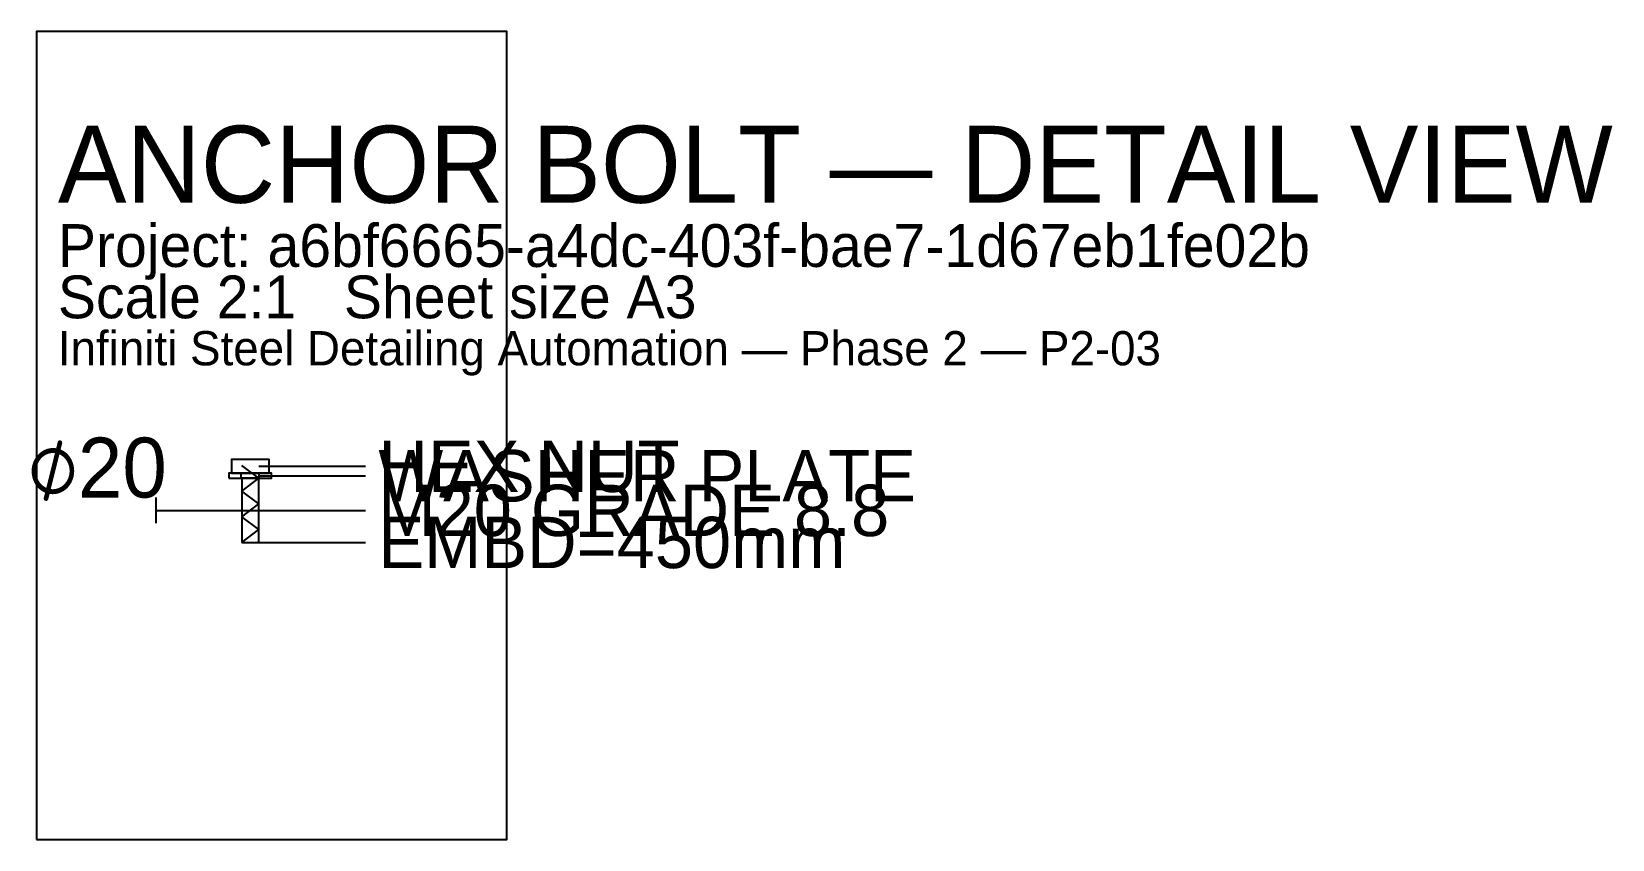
# Model space of a CAD drawing. Header units: metres. Extents: x -511 to 3187, y -694 to 1194.
import ezdxf

# ---------------------------------------------------------------- set-up
doc = ezdxf.new("R2010")
doc.units = ezdxf.units.M
for name, color, linetype in [('BOLT', 7, 'Continuous'), ('DIM', 7, 'Continuous'), ('LEADER', 7, 'Continuous'), ('NUT', 7, 'Continuous'), ('TEXT', 7, 'Continuous'), ('WASHER', 7, 'Continuous')]:
    doc.layers.add(name, color=color, linetype=linetype)

msp = doc.modelspace()

# ---------------------------------------------------------------- linework, layer by layer
msp.add_lwpolyline([(-500, -694), (600, -694), (600, 1194), (-500, 1194)], close=True)
at = {"layer": 'BOLT'}
for p, q in [((20, 150), (-20, 180)), ((-20, 120), (20, 150)), ((20, 90), (-20, 120)), ((-20, 60), (20, 90)), ((20, 30), (-20, 60)), ((-20, 0), (20, 30))]:
    msp.add_line(p, q, dxfattribs=at)
msp.add_lwpolyline([(-20, 0), (20, 0), (20, 150), (-20, 150)], close=True, dxfattribs=at)
at = {"layer": 'DIM'}
for p, q in [((-220, 45), (-220, 105)), ((-220, 75), (-20, 75)), ((-220, 75), (20, 75))]:
    msp.add_line(p, q, dxfattribs=at)
at = {"layer": 'LEADER'}
for p, q in [((20, 178), (270, 178)), ((20, 156), (270, 156)), ((20, 75), (270, 75)), ((20, 0), (270, 0))]:
    msp.add_line(p, q, dxfattribs=at)
at = {"layer": 'NUT'}
msp.add_lwpolyline([(-44, 162), (44, 162), (44, 194), (-44, 194)], close=True, dxfattribs=at)
at = {"layer": 'WASHER'}
for p, q in [((-21, 150), (-21, 162)), ((21, 150), (21, 162))]:
    msp.add_line(p, q, dxfattribs=at)
msp.add_lwpolyline([(-50, 150), (50, 150), (50, 162), (-50, 162)], close=True, dxfattribs=at)

# ---------------------------------------------------------------- texts
for s, height, p in [('ANCHOR BOLT — DETAIL VIEW', 180, (-450, 794)), ('Project: a6bf6665-a4dc-403f-bae7-1d67eb1fe02b', 100, (-450, 644)), ('Scale 2:1   Sheet size A3', 100, (-450, 524)), ('Infiniti Steel Detailing Automation — Phase 2 — P2-03', 80, (-450, 414))]:
    msp.add_text(s, height=height).set_placement(p)
at = {"layer": 'DIM'}
msp.add_text('⌀20', height=140, dxfattribs=at).set_placement((-520, 105))
at = {"layer": 'TEXT'}
for s, p in [('HEX NUT', (300, 118)), ('WASHER PLATE', (300, 96)), ('M20 GRADE 8.8', (300, 15)), ('EMBD=450mm', (300, -60))]:
    msp.add_text(s, height=120, dxfattribs=at).set_placement(p)

doc.saveas('drawing.dxf')
